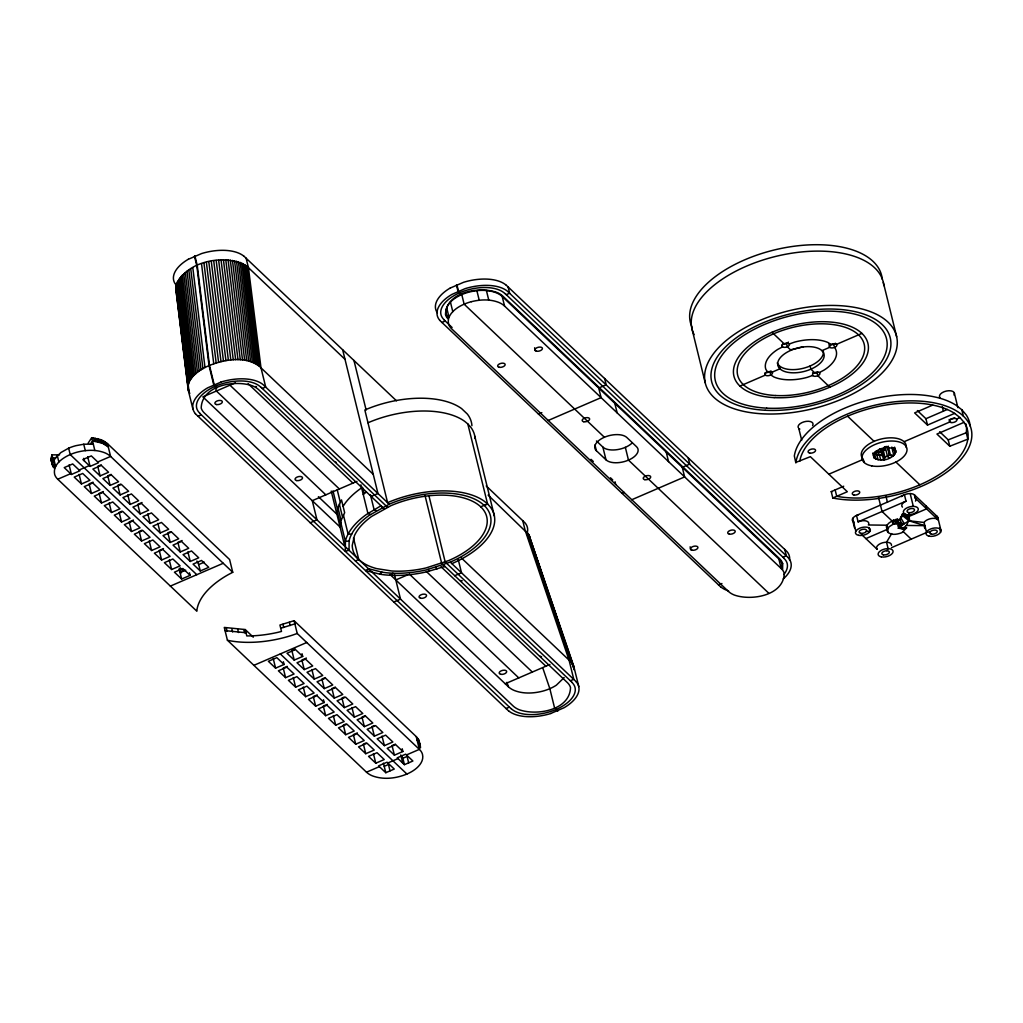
<?xml version="1.0" encoding="UTF-8"?>
<svg xmlns="http://www.w3.org/2000/svg" width="1023" height="1023" viewBox="0 0 1023 1023"><rect width="100%" height="100%" fill="white"/><g stroke="black" fill="none" stroke-linecap="round" stroke-linejoin="round"><path stroke-width="1.5" d="M53.273 465.695L53.797 467.831L51.265 460.516L51.943 454.877L59.551 454.826M51.943 454.877L52.723 458.087L51.943 462.613L53.17 466.846M419.673 744.757L418.944 740.409L416.233 736.598L294.087 620.705L279.931 625.04L281.504 631.434L277.962 632.329A77.39 39.628 -13.8 0 1 251.735 635.871L246.799 635.935L245.226 629.554L224.267 627.431L227.413 640.219L366.503 772.199A36.828 18.862 -13.8 0 0 372.398 775.856C383.523 780.025 396.131 778.49 406.911 774.04A27.046 13.849 -13.8 0 0 413.279 770.639C418.612 767.186 424.276 761.125 422.461 754.245A36.828 18.862 -13.8 0 0 419.366 749.373L297.22 633.48L294.087 620.705M416.233 736.598L417.013 739.782L419.724 743.606L420.453 747.941L419.941 745.818M235.38 382.832L202.861 396.873L340.071 527.062L341.081 520.464L344.661 512.702L341.516 499.927L337.948 507.689L336.925 514.275L318.396 496.692M192.899 409.021L188.194 389.84L175.79 288.755C181.34 261.479 225.981 252.349 247.17 266.479L344.994 359.303M373.254 474.352L259.356 366.285C245.072 355.608 224.945 359.418 209.472 365.416C199.178 369.635 182.887 380.454 189.792 393.433M832.799 498.009L847.325 491.731L810.369 456.68L795.907 462.37A90.037 46.099 -13.8 0 1 905.994 400.952A90.037 46.099 -13.8 0 1 963.845 455.836A90.037 46.099 -13.8 0 1 833.655 498.188L832.799 498.009L831.239 491.615L843.706 486.232M835.152 489.927L836.724 496.308L840.433 496.922A86.201 44.142 -13.8 0 0 967.835 439.136L966.262 432.742L966.53 429.75A86.201 44.142 -13.8 0 0 965.981 423.957M906.595 527.881L901.826 532.714C897.363 534.364 890.445 535.924 887.261 531.321L888.923 526.896L892.989 524.326L893.424 519.837L895.905 522.305L901.775 523.303L898.885 525.528L898.654 527.126L899.895 528.303L906.595 527.881L899.332 527.369L897.683 525.732M872.67 453.47L878.373 454.557L878.667 451.718L881.557 451.539L882.21 456.015L882.376 454.877L876.852 454.813L873.054 453.099L874.294 458.112C881.046 462.243 892.491 459.608 895.816 452.166L895.048 448.112M782.147 568.225L781.93 563.801A36.828 18.862 -13.8 0 0 778.835 558.929L502.191 296.44A36.828 18.862 -13.8 0 0 496.296 292.783C487.639 289.432 477.958 289.867 469.097 292.092A27.046 13.849 -13.8 0 0 461.782 294.586C454.122 297.91 444.161 304.752 446.233 314.393A36.828 18.862 -13.8 0 0 447.729 317.437M884.077 450.094L884.435 447.703M881.826 448.892L883.949 457.575L883.603 459.89L881.481 451.22L878.591 451.399M874.294 458.112L873.233 455.222L875.202 451.923L878.693 452.588L885.1 449.826L885.432 447.499L893.156 448.24L895.662 450.619M884.614 459.685L884.972 457.294L883.194 450.056M799.769 461.258L800.267 458.816A86.201 44.142 -13.8 0 1 931.684 404.839L936.122 405.811A86.201 44.142 -13.8 0 1 954.6 413.382L959.97 417.576L964.037 422.333A86.201 44.142 -13.8 0 1 968.103 436.143L967.835 439.136L949.792 446.233L936.94 434.046L964.037 422.333M451.872 563.647A76.623 39.232 -13.8 0 0 490.043 506.666L487.562 503.955L484.109 505.362A72.786 37.276 -13.8 0 0 389.213 504.198L369.034 515.451A72.786 37.276 -13.8 0 0 352.628 532.331L351.707 534.096A54.334 27.813 -13.8 0 0 349.112 541.001L349.048 550.297L345.339 551.231L345.39 541.41A57.211 29.296 -13.8 0 1 348.127 534.147L349.099 532.292A76.623 39.232 -13.8 0 1 366.362 514.518L381.004 505.758M782.621 569.312L782.672 563.622M875.266 454.263L876.033 451.463M232.745 572.305L110.612 456.424A36.828 18.862 -13.8 0 0 104.717 452.754C96.072 449.417 86.38 449.851 77.518 452.064A27.046 13.849 -13.8 0 0 70.203 454.57C62.544 457.895 52.582 464.736 54.654 474.378A36.828 18.862 -13.8 0 0 57.748 479.237L196.851 611.217L196.94 609.874A77.39 39.628 -13.8 0 1 228.589 574.478L232.745 572.305L229.612 559.53L107.466 443.637L101.571 439.98L91.686 437.716L88.183 443.112M471.501 301.657A27.046 13.849 -13.8 0 0 457.767 307.578C452.435 311.043 446.77 317.092 448.598 323.984A36.828 18.862 -13.8 0 0 451.68 328.856L728.338 591.345A36.828 18.862 -13.8 0 0 734.233 595.002C751.509 601.179 783.733 595.539 784.283 573.379A36.828 18.862 -13.8 0 0 781.188 568.519L504.544 306.03A36.828 18.862 -13.8 0 0 498.649 302.373C490.004 299.023 480.311 299.458 471.45 301.67M892.606 450.465L894.588 447.153M904.422 514.019L908.552 516.641L909.511 519.275L906.34 525.438L903.309 528.328M902.427 513.802L900.087 519.518C894.946 519.735 888.296 521.359 886.34 526.717L888.092 532.548M55.089 467.664L53.516 461.283L55.459 457.856L60.907 452.537L68.669 448.164A27.046 13.849 -13.8 0 1 75.983 445.657L83.758 444.238L93.298 444.097L94.832 450.504M891.685 533.597L886.545 542.228L888.117 548.622L886.851 550.732M903.769 513.354L900.087 519.518L902.695 514.85L907.081 515.694M908.271 514.812L909.537 512.702M90.382 444.148L92.518 440.9L91.686 437.716M343.089 506.321L345.275 503.047A76.623 39.232 -13.8 0 1 360.083 488.956L362.5 487.319L364.073 493.713M392.896 573.174A54.334 27.813 -13.8 0 1 381.937 572.138L368.446 568.698L365.697 570.553L379.942 574.184A57.211 29.296 -13.8 0 0 391.477 575.284L392.896 573.174L395.799 573.289A72.786 37.276 -13.8 0 0 426.399 569.875L450.261 562.113A72.786 37.276 -13.8 0 0 484.109 505.362L487.562 503.955L467.805 423.931L464.826 421.45A76.623 39.232 -13.8 0 0 367.973 422.78M564.159 677.584L556.359 685.18A27.813 14.245 -13.8 0 1 549.837 688.671A27.813 14.245 -13.8 0 1 542.331 691.241C533.252 693.504 523.328 693.965 514.467 690.551A37.557 19.232 -13.8 0 1 508.431 686.804L390.019 574.453M379.942 574.184L381.937 572.138M875.202 451.923L879.665 449.097L885.432 447.499M893.897 449.11L891.787 447.115L893.846 455.478L890.355 454.813L883.949 457.575M898.245 524.415L900.253 526.321L908.935 520.784L924.089 522.472A7.66 3.926 -13.8 0 1 930.789 518.623A7.66 3.926 -13.8 0 1 937.938 519.633L937.145 516.436L914.434 494.876L915.214 498.073A7.66 3.926 -13.8 0 1 915.495 501.091M878.514 497.306L882.056 511.5L892.209 521.129L892.989 524.326L895.905 522.305M363.203 494.288L366.451 492.101M188.385 259.267L201.621 253.551A38.618 19.782 -13.8 0 1 243.615 255.98M450.363 288L463.611 282.284A38.618 19.782 -13.8 0 1 505.605 284.714M819.321 372.577L824.001 370.121A36.393 18.631 -13.8 0 0 835.97 350.058L833.476 344.316M886.314 446.399L885.202 446.987L887.555 456.578L889.371 458.304M384.239 508.84L258.563 389.597A37.557 19.232 -13.8 0 0 252.528 385.85C234.804 379.559 201.812 385.339 201.199 408.024A37.557 19.232 -13.8 0 0 204.357 412.998L513.137 705.985A37.557 19.232 -13.8 0 0 519.173 709.719C536.909 716.023 569.888 710.243 570.514 687.558A37.557 19.232 -13.8 0 0 567.356 682.571L441.68 563.328L425.069 495.733M782.672 563.622A37.557 19.232 -13.8 0 0 779.513 558.635L502.856 296.146A37.557 19.232 -13.8 0 0 496.833 292.399C479.096 286.108 446.105 291.887 445.491 314.572A37.557 19.232 -13.8 0 0 447.767 318.639M550.822 713.453L564.057 707.737A38.618 19.782 -13.8 0 0 576.269 681.906M197.938 416.271L201.326 414.814M262.31 388.471L265.699 387.014L260.993 367.832L248.436 267.681L246.083 258.103M57.748 479.237L70.625 473.687M79.091 470.03L89.257 465.631M97.735 461.974L110.612 456.424L107.466 443.637M71.431 474.455L79.909 470.797L72.684 463.943L64.219 467.601L71.431 474.455L69.078 464.864M90.075 466.398L98.54 462.741L91.328 455.9L82.85 459.557L90.075 466.398L87.709 456.821M101.124 464.864L97.735 466.322L100.088 475.912L108.566 472.255L101.341 465.401L92.876 469.058L100.088 475.912M441.872 322.475L445.261 321.017M506.244 294.675L509.633 293.217L508.06 286.824M81.456 483.956L89.922 480.299L82.71 473.457L74.231 477.114L81.456 483.956L79.103 474.365M93.067 482.165L89.116 483.879L91.469 493.47L99.947 489.812L92.722 482.958L84.257 486.616L91.469 493.47M111.136 474.365L107.747 475.836L110.113 485.414L118.578 481.756L111.366 474.915L102.888 478.572L110.113 485.414M103.374 491.551L99.141 493.38L101.494 502.971L109.96 499.314L102.748 492.459L94.269 496.117L101.494 502.971M120.599 484.122L117.773 485.337L120.126 494.927L128.604 491.27L121.379 484.416L112.914 488.073L120.126 494.927M111.507 512.472L119.985 508.815L112.76 501.973L104.295 505.631L111.507 512.472L109.154 502.894M130.151 504.429L138.617 500.771L131.404 493.93L122.926 497.587L130.151 504.429L127.785 494.838M121.993 511.18L119.18 512.395L121.532 521.986L129.998 518.329L122.786 511.474L114.307 515.132L121.532 521.986M142.044 502.523L137.811 504.352L140.164 513.93L148.629 510.272L141.417 503.431L132.952 507.088L140.164 513.93M133.425 520.068L129.192 521.896L131.545 531.487L140.023 527.83L132.798 520.988L124.333 524.646L131.545 531.487M150.189 523.444L158.655 519.786L151.442 512.932L142.964 516.589L150.189 523.444L147.823 513.853M142.031 530.183L139.218 531.41L141.57 540.988L150.036 537.331L142.824 530.489L134.345 534.147L141.57 540.988M160.202 532.945L168.667 529.287L161.455 522.446L152.99 526.103L160.202 532.945L157.849 523.354M170.688 531.64L167.862 532.868L170.227 542.459L178.693 538.801L171.48 531.947L163.002 535.604L170.227 542.459M151.583 550.502L160.061 546.845L152.836 539.991L144.371 543.648L151.583 550.502L149.23 540.911M163.488 548.584L159.256 550.425L161.608 560.003L170.074 556.346L162.862 549.504L154.383 553.162L161.608 560.003M182.12 540.54L177.887 542.369L180.24 551.96L188.705 548.302L181.493 541.448L173.028 545.106L180.24 551.96M356.989 481.373L312.271 500.682L316.977 519.863L310.199 522.791M171.621 569.517L180.099 565.86L172.874 559.006L164.409 562.663L171.621 569.517L169.268 559.926M190.265 561.461L198.731 557.804L191.518 550.962L183.04 554.619L190.265 561.461L187.9 551.883M538.43 414.098L541.819 412.627M599.414 387.755L606.191 384.827L604.619 378.446M180.074 572.624L185.726 570.182M200.278 570.975L193.066 564.121L201.531 560.463L208.743 567.317L200.278 570.975L198.705 564.581L204.357 562.139M371.183 496.449L377.96 493.521L342.641 349.713M548.238 420.466L601.089 397.64L598.736 388.049M190.112 575.361L182.9 568.519L174.422 572.177L181.646 579.018L190.112 575.361L189.485 572.803M170.368 586.102L223.231 563.277M739.936 386.067L765.357 375.096A3.836 1.956 -13.8 0 0 770.345 375.16L771.176 374.725A3.836 1.956 -13.8 0 0 772.135 372.167L779.922 368.804L779.142 365.607M821.942 350.659L829.73 347.296A3.836 1.956 -13.8 0 0 833.796 347.679L834.73 347.36A3.836 1.956 -13.8 0 0 836.507 344.367L861.916 333.396M355.365 560.962L358.753 559.491L353.459 537.983M480.72 506.82A68.963 35.306 -13.8 0 1 448.649 560.591L426.054 567.944A68.963 35.306 -13.8 0 1 391.604 570.975L376.681 568.622A68.963 35.306 -13.8 0 1 352.244 545.425L354.431 535.694A68.963 35.306 -13.8 0 1 371.707 516.385L390.812 505.72A68.963 35.306 -13.8 0 1 480.72 506.82L484.109 505.362M395.811 579.951L408.011 574.683M621.971 493.355L624.235 492.383M682.955 467.025L689.732 464.097L688.159 457.703M393.74 602.048L400.517 599.12L394.418 574.274M454.736 575.719L461.501 572.79L458.24 559.517M631.779 499.723L684.63 476.91L682.277 467.319M253.883 665.334L306.747 642.508M295.251 649.055L291.862 650.513L294.215 660.104L302.693 656.446L302.015 653.71M284.049 664.49L276.837 657.648L268.371 661.306L275.583 668.147L284.049 664.49L283.384 661.753M287.194 666.357L283.243 668.07L285.596 677.661L294.074 674.004L286.849 667.149L278.384 670.807L285.596 677.661M306.401 658.07L301.887 660.027L304.24 669.605L312.706 665.947L305.493 659.106L297.015 662.763L304.24 669.605M932.759 405.07L914.639 412.896L927.503 425.095L954.6 413.382M295.621 687.162L304.087 683.505L296.875 676.651L288.409 680.321L295.621 687.162L293.269 677.571M314.253 679.119L322.731 675.461L315.506 668.607L307.041 672.264L314.253 679.119L311.9 669.528M325.314 677.571L321.925 679.029L324.278 688.62L332.744 684.962L325.531 678.121L317.053 681.778L324.278 688.62M917.362 410.568L925.93 418.701L947.324 409.456M305.634 696.663L314.112 693.006L306.887 686.164L298.422 689.822L305.634 696.663L303.281 687.085M317.258 694.886L313.307 696.586L315.659 706.177L324.125 702.52L323.46 699.77M335.327 687.072L331.938 688.543L334.291 698.121L342.769 694.464L335.544 687.622L327.079 691.279L334.291 698.121M828.847 474.199L863.412 459.276M904.063 441.719L949.804 421.975L949.178 419.417M956.582 419.046L959.97 417.576M327.27 704.387L323.319 706.087L325.672 715.678L334.15 712.021L326.925 705.179L318.46 708.837L325.672 715.678M344.214 697.072L341.963 698.044L344.316 707.635L352.782 703.977L345.569 697.123L337.091 700.781L344.316 707.635M335.697 725.192L344.163 721.522L336.951 714.681L328.485 718.338L335.697 725.192L333.345 715.601M354.329 717.136L362.807 713.479L355.582 706.637L347.117 710.294L354.329 717.136L351.976 707.545M345.991 723.964L343.357 725.102L345.71 734.693L354.188 731.036L346.963 724.182L338.498 727.839L345.71 734.693M365.377 715.589L362.001 717.059L364.354 726.65L372.82 722.992L365.607 716.138L357.129 719.796L364.354 726.65M357.334 732.903L353.383 734.616L355.735 744.194L364.201 740.537L356.989 733.696L348.523 737.353L355.735 744.194M374.277 725.588L372.014 726.56L374.367 736.151L382.845 732.494L375.62 725.639L367.155 729.309L374.367 736.151M858.092 521.845L906.007 501.155L904.434 494.761L856.52 515.451L858.092 521.845A7.66 3.926 -13.8 0 1 866.34 521.027A7.66 3.926 -13.8 0 1 868.374 524.978L886.915 525.208L887.695 528.405M718.53 584.977L721.918 583.519M782.902 557.177L786.291 555.719L784.718 549.325M366.029 742.979L363.395 744.117L365.748 753.708L374.226 750.051L367.001 743.197L358.536 746.854L365.748 753.708M505.221 683.76L549.939 664.451M384.392 745.652L392.858 741.995L385.645 735.153L377.167 738.811L384.392 745.652L382.027 736.074M865.893 538.597L887.312 529.351M395.441 744.117L392.052 745.575L394.405 755.166L402.883 751.509L402.205 748.759M375.773 763.209L384.239 759.552L377.027 752.711L368.549 756.368L375.773 763.209L373.421 753.619M506.001 708.568L509.39 707.11M570.386 680.768L573.775 679.31L569.057 660.129L525.093 530.183L522.74 520.592M366.503 772.199L379.38 766.636M387.858 762.979L398.024 758.593M406.489 754.936L419.366 749.373L417.013 739.782M384.226 766.329L388.459 764.501L390.032 770.882M404.43 764.667L397.205 757.826L405.683 754.168L412.896 761.01L404.43 764.667L402.857 758.273L407.09 756.445L408.663 762.838M891.468 547.676L926.697 532.459M385.786 772.71L394.264 769.053L387.039 762.212L378.574 765.869L385.786 772.71L383.433 763.132M939.651 431.719L948.219 439.852L966.262 432.742M789.206 344.009L794.513 342.142A36.393 18.631 -13.8 0 1 828.067 342.552L831.098 344.521M812.658 375.454L807.339 377.321A36.393 18.631 -13.8 0 1 773.784 376.899L770.754 374.942L769.974 371.745M444.915 566.41L426.757 571.819A76.623 39.232 -13.8 0 1 394.533 575.412L391.477 575.284M280.711 628.237L294.867 623.889M297.22 633.48L292.514 635.13A77.39 39.628 -13.8 0 1 229.395 640.667L227.413 640.219M220.878 382.129L207.643 387.845A38.618 19.782 -13.8 0 0 195.431 413.676M892.989 524.326L901.775 523.303M349.112 541.001L345.39 541.41L340.685 522.241M878.373 454.557L881.8 454.34M351.707 534.096L348.127 534.147L343.408 514.978M225.047 630.628L246.019 632.738M55.779 458.061L52.723 458.087L53.516 461.283M906.34 525.438L924.882 525.669A7.66 3.926 -13.8 0 0 925.163 528.686M866.404 531.321L869.934 531.372L869 527.536M929.984 532.101L926.454 532.062L924.089 522.472M108.246 446.834L102.351 443.176L92.518 440.9L93.298 444.097M899.345 528.124L903.731 528.674L899.332 527.919M898.463 527.906L903.731 528.674M899.332 527.369L905.202 528.367M898.053 528.137L902.299 528.763M875.88 451.399L879.486 452.089M893.169 455.989L889.562 455.312L887.542 447.089L889.678 455.325M831.239 491.615L832.083 491.794M924.882 525.669L908.935 520.784L902.171 515.323M370.467 514.479L367.922 513.469L360.876 484.8M376.374 510.72L374.073 509.556L370.441 494.8M904.805 514.275L908.552 516.641L926.569 508.853L925.789 505.656M380.594 505.976L382.628 507.306M904.191 514.441L909.37 517.868M902.555 514.275L909.511 519.275M461.463 294.279L458.023 291.338L456.45 284.944M217.17 387.73L213.73 384.789L209.024 365.607L196.825 265.801L194.472 256.223M542.702 667.699L549.837 688.671L554.543 707.839L557.983 710.793M487.421 503.828L484.442 501.347A76.623 39.232 -13.8 0 0 387.602 502.664L364.84 409.993A76.623 39.232 -13.8 0 1 461.68 408.663L467.281 413.983A76.623 39.232 -13.8 0 1 471.923 425.683M970.175 426.054A90.037 46.099 -13.8 0 0 966.044 414.699L961.799 409.724L956.185 405.338A90.037 46.099 -13.8 0 0 936.889 397.423L932.247 396.425A90.037 46.099 -13.8 0 0 794.334 455.977L795.856 462.946M505.682 284.663L786.956 551.538A38.618 19.782 -13.8 0 1 789.551 560.169M720.908 587.138L439.634 320.263M243.704 255.942L396.476 400.799M508.738 711.075L195.342 413.714M772.007 332.296L784.066 343.728A3.836 1.956 -13.8 0 1 789.053 343.792L789.36 344.227A3.836 1.956 -13.8 0 1 787.275 346.771A3.836 1.956 -13.8 0 1 782.812 347.053L782.275 346.707A3.836 1.956 -13.8 0 1 784.066 343.728M790.971 350.275A23.759 12.161 -13.8 0 0 787.723 372.308A23.759 12.161 -13.8 0 0 824.103 356.605A23.759 12.161 -13.8 0 0 790.971 350.275L787.275 346.771L786.495 343.575M814.589 372.692A3.836 1.956 -13.8 0 0 812.505 375.224L812.799 375.671A3.836 1.956 -13.8 0 0 817.799 375.735A3.836 1.956 -13.8 0 0 819.576 372.743L819.052 372.398A3.836 1.956 -13.8 0 0 814.589 372.692L810.894 369.175L810.101 365.991M829.845 387.167L817.799 375.735L817.019 372.538M847.594 416.208L874.102 441.361M895.688 461.833L919.882 484.8M879.665 449.097L881.494 450.811M915.214 498.073L937.938 519.633M903.296 531.653L911.199 539.147M861.34 534.287L877.248 549.377A7.66 3.926 -13.8 0 1 882.683 542.753A7.66 3.926 -13.8 0 1 891.506 545.438M505.004 293.499L784.155 558.353M594.977 445.018L596.371 450.695L606.012 459.839A17.238 8.823 -13.8 0 0 628.48 460.12A17.238 8.823 -13.8 0 0 636.498 446.667L626.869 437.524A17.238 8.823 -13.8 0 0 604.388 437.256L464.135 304.176L461.782 294.586M768.733 593.187L628.48 460.12L625.347 447.332M596.447 440.964L602.867 447.064L606.012 459.839M444.008 319.841L452.102 327.513M591.025 459.327L593.314 461.488M610.475 477.779L612.764 479.953M467.805 423.931L470.427 426.77A76.623 39.232 -13.8 0 1 475.068 438.471M486.219 485.938L524.978 522.817A38.618 19.782 -13.8 0 1 527.561 531.436M488.112 495.094L528.865 534.645L573.724 666.139L578.801 686.561M461.424 558.008L570.693 661.676L573.724 666.139M389.213 504.198L262.962 384.507A38.618 19.782 -13.8 0 0 220.866 382.078M450.261 562.113L576.371 681.868M260.712 386.95L387.5 507.255M571.985 682.29L445.197 561.985L428.906 495.656M248.129 383.689L352.922 483.125M441.041 566.742L545.873 666.203M229.958 385.172L339.367 488.981M426.374 571.525L532.331 672.06M325.826 494.838L216.403 391.029L215.367 386.758M409.366 574.095L518.776 677.904M199.715 413.279L511.001 708.632M302.693 656.446L295.468 649.592L287.003 653.249L294.215 660.104M402.883 751.509L395.658 744.654L387.193 748.312L394.405 755.166M196.8 574.696L70.203 454.57L68.669 448.164M280.315 653.927L406.911 774.04M324.125 702.52L316.913 695.666L308.447 699.323L315.659 706.177M180.112 567.765L183.552 571.026M245.226 629.554L253.282 637.176M899.076 525.234L900.726 526.883M788.528 557.931L507.255 291.056A38.618 19.782 -13.8 0 0 465.158 288.627L451.936 294.394A38.618 19.782 -13.8 0 0 439.724 320.225M459.851 292.757L458.47 291.146L456.897 284.752M556.154 709.361L557.522 710.985M215.559 386.208L214.178 384.597L209.472 365.416L197.273 265.609L194.92 256.019M767.595 371.937L765.882 369.405A36.393 18.631 -13.8 0 1 777.851 349.342L782.544 346.887L782.02 344.751M443.291 564.862L444.442 566.563M900.445 517.293L904.319 523.75M401.655 755.92L402.857 758.273M196.915 561.039L198.705 564.581M899.818 519.658L902.516 525.131M435.99 567.292L436.834 569.095M897.529 519.134L900.253 526.321M528.865 534.645L574.363 669.975L530.553 541.18M528.175 533.495L574.312 668.658M527.331 532.408L571.652 662.699M526.372 531.385L570.693 661.676M506.909 682.315L508.431 686.817M529.39 535.847L530.042 539.684M176.378 291.286L175.79 288.755M428.343 569.389L428.854 571.282M961.799 409.724L963.359 416.118M954.293 392.909L957.912 407.653M942.311 406.719L943.398 411.144M948.219 439.852L949.792 446.233M925.93 418.701L927.503 425.095M883.309 282.386L896.66 336.72A98.464 50.421 -13.8 0 1 762.685 413.829A98.464 50.421 -13.8 0 1 743.452 328.639A98.464 50.421 -13.8 0 1 896.66 336.72M937.746 517.331L940.891 530.106M939.536 527.97L940.572 532.241M901.48 496.628A7.66 3.926 -13.8 0 1 910.176 493.585L913.309 506.372M894.895 448.406L895.816 452.166M893.961 448.816L895.189 453.828M888.22 446.13L890.355 454.813M884.384 446.923L885.1 449.826M896.902 518.93L897.913 523.047M895.509 519.428L896.519 523.533M879.486 455.069L880.713 460.081M876.852 454.813L878.092 459.826M885.956 496.206L887.465 502.344M874.665 454.148L875.893 459.161M863.668 460.35L864.192 462.473M829.205 345.16L829.73 347.296A3.836 1.956 -13.8 0 1 830.689 344.738L831.507 344.303A3.836 1.956 -13.8 0 1 836.507 344.367M852.67 518.418L855.816 531.193M852.965 521.423L854.525 527.817M801.687 440.21L798.784 428.407A7.66 3.926 -13.8 0 0 799.845 429.097M764.833 372.96L765.357 375.096A3.836 1.956 -13.8 0 1 767.135 372.103L768.068 371.784A3.836 1.956 -13.8 0 1 772.135 372.167M778.835 558.929L781.188 568.519M691.855 328.421L705.205 382.743M690.103 546.819L690.806 549.658M666.216 452.064L668.569 461.654M614.81 403.292L617.163 412.883M615.04 481.743L615.705 484.48M534.594 347.794L535.285 350.633M502.191 296.44L504.544 306.03M486.411 290.532L488.764 300.11M476.871 290.66L479.224 300.251M450.44 302.066L452.793 311.657M446.667 307.693L449.02 317.271M474.787 436.194L494.403 516.091M353.958 360.454L366.132 410.031M337.232 489.825L340.275 502.191M339.316 504.019L342.462 516.807M400.799 754.923L402.819 763.145M337.948 507.689L341.081 520.464M332.986 490.899L337.539 509.454M337.13 511.295L340.275 524.083M331.235 491.078L344.777 546.231M273.231 658.556L275.583 668.147M180.419 569.044L181.365 572.867M179.127 568.788L181.646 579.018M106.494 442.793L107.287 445.99M105.407 442L106.2 445.197M104.231 441.258L105.011 444.468M102.939 440.593L103.732 443.79M101.571 439.98L102.351 443.176M100.101 439.43L100.893 442.627M98.553 438.944L99.346 442.141M96.929 438.535L97.722 441.731M95.241 438.189L96.034 441.386M93.489 437.921L94.282 441.118M83.784 458.342L84.461 461.079M51.559 456.028L52.352 459.225M51.291 457.166L52.083 460.363M51.163 458.291L51.943 461.501M51.15 459.417L52.672 465.836M51.265 460.516L52.301 464.787M418.944 740.409L420.351 745.729M418.445 739.399L419.225 742.596M419.686 743.631L420.466 746.828M417.832 738.427L418.612 741.611M417.09 737.481L417.87 740.678M289.381 622.355L290.161 625.539M282.936 624.286L283.716 627.483M243.858 629.567L244.638 632.764M237.732 629.324L238.512 632.521M231.85 628.761L232.63 631.958M226.249 627.892L227.042 631.076M83.758 444.238L85.293 450.644M57.326 455.644L58.861 462.051M54.066 460.12L55.613 466.526M247.17 266.479L259.356 366.285M246.057 265.532L258.256 365.326M244.791 264.612L256.978 364.418M243.372 263.781L255.571 363.587M241.837 263.013L254.036 362.82M240.175 262.323L252.374 362.129M238.41 261.722L250.597 361.515M236.518 261.197L248.717 360.991M234.548 260.75L246.735 360.556M232.464 260.405L244.663 360.198M230.316 260.136L242.502 359.943M228.091 259.957L240.277 359.764M225.789 259.88L237.988 359.687M223.449 259.88L235.648 359.687M221.058 259.983L233.257 359.789M218.641 260.174L230.827 359.981M216.185 260.456L228.385 360.262M213.73 260.827L225.93 360.62M211.275 261.274L223.462 361.081M208.82 261.811L221.006 361.618M206.39 262.438L218.577 362.244M203.973 263.141L216.173 362.948M201.557 263.947L213.743 363.753M192.81 267.719L204.996 367.526M190.738 268.857L202.938 368.664M188.82 270.021L201.019 369.827M187.004 271.236L199.204 371.042M185.304 272.489L197.503 372.295M183.731 273.78L195.917 373.587M182.273 275.097L194.46 374.904M180.956 276.453L193.142 376.247M179.767 277.808L191.966 377.615M178.731 279.189L190.93 378.996M177.849 280.583L190.035 380.39M177.107 281.977L189.293 381.784M176.519 283.358L188.718 383.165M176.097 284.739L188.296 384.546M177.107 294.061L177.491 297.233M178.066 301.99L178.462 305.161M179.038 309.905L179.613 314.662M180.201 319.406L180.585 322.577M181.161 327.334L181.557 330.506M183.296 344.764L183.68 347.922M184.268 352.679L184.652 355.851M185.227 360.608L185.611 363.766M186.199 368.523L186.774 373.28M187.362 378.024L187.746 381.195M188.322 385.952L189.102 392.282M175.828 286.108L188.027 385.914M175.726 287.45L188.564 391.08M936.083 515.745A7.66 3.926 -13.8 0 1 937.439 519.454M910.176 493.585A7.66 3.926 -13.8 0 1 915.125 496.794M854.026 522.114A7.66 3.926 -13.8 0 1 858.387 514.799M902.452 507.127A7.66 3.926 -13.8 0 1 906.007 501.155M954.689 417.768A3.836 1.956 -13.8 0 1 950.994 418.778M940.137 397.87A7.66 3.926 -13.8 0 1 946.544 391.003A7.66 3.926 -13.8 0 1 953.986 395.031M798.183 427.524A7.66 3.926 -13.8 0 1 806.162 421.374A7.66 3.926 -13.8 0 1 812.62 425.568M862.645 458.457A22.992 11.764 -13.8 0 1 880.65 439.136A22.992 11.764 -13.8 0 1 906.161 447.473M771.048 371.017A3.836 1.956 -13.8 0 1 770.383 371.528L769.565 371.963A3.836 1.956 -13.8 0 1 765.831 372.462M817.837 372.103A3.836 1.956 -13.8 0 1 812.556 372.82M835.42 343.216A3.836 1.956 -13.8 0 1 833.937 344.163L833.003 344.482A3.836 1.956 -13.8 0 1 828.95 344.099M788.413 342.091A3.836 1.956 -13.8 0 1 782.748 344.086M690.857 324.15A98.464 50.421 -13.8 0 1 775.958 249.574A98.464 50.421 -13.8 0 1 882.261 279.266M692.06 327.245A98.464 50.421 -13.8 0 1 691.216 325.186M694.131 334.636A98.464 50.421 -13.8 0 1 773.35 257.003A98.464 50.421 -13.8 0 1 883.834 285.647M803.068 346.823A92.326 47.275 -13.8 0 1 791.329 349.636M823.298 351.234A23.759 12.161 -13.8 0 1 803.336 368.28A23.759 12.161 -13.8 0 1 777.275 362.845M784.014 558.417A34.756 17.8 -13.8 0 1 783.861 574.542M504.876 293.55A34.756 17.8 -13.8 0 0 459.787 292.693A34.756 17.8 -13.8 0 0 444.148 319.777M447.869 316.35A37.557 19.232 -13.8 0 1 446.233 314.483M728.581 590.923A38.618 19.782 -13.8 0 1 720.998 587.087M788.439 557.97A38.618 19.782 -13.8 0 1 783.273 578.89M437.307 312.744A38.618 19.782 -13.8 0 1 450.312 287.974M631.997 443.125A17.238 8.823 -13.8 0 1 602.867 447.064M596.371 450.695A17.238 8.823 -13.8 0 1 604.388 437.256M571.857 682.354A34.756 17.8 -13.8 0 1 556.218 709.438A34.756 17.8 -13.8 0 1 511.129 708.568M260.584 387.001A34.756 17.8 -13.8 0 0 215.495 386.144A34.756 17.8 -13.8 0 0 199.843 413.228M541.551 656.728A3.836 1.956 -13.8 0 1 540.285 656.165M256.492 386.732A3.836 1.956 -13.8 0 1 255.967 386.387M336.107 462.434A3.836 1.956 -13.8 0 1 335.813 462M462.23 580.783A3.836 1.956 -13.8 0 1 460.644 580.476M550.847 713.504A38.618 19.782 -13.8 0 1 508.827 711.023M175.317 284.01A38.618 19.782 -13.8 0 1 188.334 259.241M931.378 534.172A3.836 1.956 -13.8 0 0 937.247 531.64A3.836 1.956 -13.8 0 0 931.902 530.63A3.836 1.956 -13.8 0 0 931.378 534.172M929.255 536.205A7.66 3.926 -13.8 0 0 940.994 531.142A7.66 3.926 -13.8 0 0 930.303 529.096A7.66 3.926 -13.8 0 0 929.255 536.205M883.463 554.875A3.836 1.956 -13.8 0 0 889.332 552.33A3.836 1.956 -13.8 0 0 883.987 551.32A3.836 1.956 -13.8 0 0 883.463 554.875M881.34 556.896A7.66 3.926 -13.8 0 0 893.066 551.832A7.66 3.926 -13.8 0 0 882.389 549.786A7.66 3.926 -13.8 0 0 881.34 556.896M908.667 512.625A3.836 1.956 -13.8 0 0 914.536 510.081A3.836 1.956 -13.8 0 0 909.191 509.07A3.836 1.956 -13.8 0 0 908.667 512.625M906.531 514.646A7.66 3.926 -13.8 0 0 918.27 509.582A7.66 3.926 -13.8 0 0 907.58 507.549A7.66 3.926 -13.8 0 0 906.531 514.646M860.739 533.315A3.836 1.956 -13.8 0 0 866.609 530.784A3.836 1.956 -13.8 0 0 861.264 529.761A3.836 1.956 -13.8 0 0 860.739 533.315M858.617 535.336A7.66 3.926 -13.8 0 0 870.356 530.272A7.66 3.926 -13.8 0 0 859.665 528.239A7.66 3.926 -13.8 0 0 858.617 535.336M951.07 422.537A3.836 1.956 -13.8 0 0 956.94 420.005A3.836 1.956 -13.8 0 0 951.595 418.982A3.836 1.956 -13.8 0 0 951.07 422.537M853.885 495.004A3.836 1.956 -13.8 0 0 859.755 492.459A3.836 1.956 -13.8 0 0 854.41 491.449A3.836 1.956 -13.8 0 0 853.885 495.004M809.705 453.074A3.836 1.956 -13.8 0 0 815.574 450.542A3.836 1.956 -13.8 0 0 810.229 449.519A3.836 1.956 -13.8 0 0 809.705 453.074M871.737 465.874A22.992 11.764 -13.8 0 0 906.953 450.67A22.992 11.764 -13.8 0 0 874.882 444.545A22.992 11.764 -13.8 0 0 871.737 465.874M774.142 397.627A68.963 35.306 -13.8 0 0 867.977 343.613A68.963 35.306 -13.8 0 0 760.664 337.961A68.963 35.306 -13.8 0 0 774.142 397.627M775.626 395.517A65.127 33.35 -13.8 0 0 864.256 344.508A65.127 33.35 -13.8 0 0 762.902 339.163A65.127 33.35 -13.8 0 0 775.626 395.517M766.7 408.151A88.119 45.114 -13.8 0 0 886.596 339.137A88.119 45.114 -13.8 0 0 749.488 331.912A88.119 45.114 -13.8 0 0 766.7 408.151M765.217 410.249A91.942 47.084 -13.8 0 0 890.33 338.242A91.942 47.084 -13.8 0 0 747.25 330.698A91.942 47.084 -13.8 0 0 765.217 410.249M692.06 550.221A3.836 1.956 -13.8 0 0 697.929 547.689A3.836 1.956 -13.8 0 0 692.584 546.666A3.836 1.956 -13.8 0 0 692.06 550.221M729.335 534.121A3.836 1.956 -13.8 0 0 735.205 531.589A3.836 1.956 -13.8 0 0 729.859 530.566A3.836 1.956 -13.8 0 0 729.335 534.121M499.275 367.295A3.836 1.956 -13.8 0 0 505.145 364.763A3.836 1.956 -13.8 0 0 499.799 363.74A3.836 1.956 -13.8 0 0 499.275 367.295M536.551 351.209A3.836 1.956 -13.8 0 0 542.42 348.677A3.836 1.956 -13.8 0 0 537.075 347.654A3.836 1.956 -13.8 0 0 536.551 351.209M644.835 479.672A3.836 1.956 -13.8 0 0 650.705 477.14A3.836 1.956 -13.8 0 0 645.36 476.117A3.836 1.956 -13.8 0 0 644.835 479.672M583.775 421.745A3.836 1.956 -13.8 0 0 589.644 419.213A3.836 1.956 -13.8 0 0 584.299 418.202A3.836 1.956 -13.8 0 0 583.775 421.745M500.81 674.323A3.836 1.956 -13.8 0 0 506.679 671.791A3.836 1.956 -13.8 0 0 501.334 670.768A3.836 1.956 -13.8 0 0 500.81 674.323M216.48 404.545A3.836 1.956 -13.8 0 0 222.349 402.013A3.836 1.956 -13.8 0 0 217.004 401.003A3.836 1.956 -13.8 0 0 216.48 404.545M296.657 480.58A3.836 1.956 -13.8 0 0 302.527 478.048A3.836 1.956 -13.8 0 0 297.182 477.038A3.836 1.956 -13.8 0 0 296.657 480.58M420.683 598.263A3.836 1.956 -13.8 0 0 426.553 595.731A3.836 1.956 -13.8 0 0 421.207 594.708A3.836 1.956 -13.8 0 0 420.683 598.263"/></g></svg>
